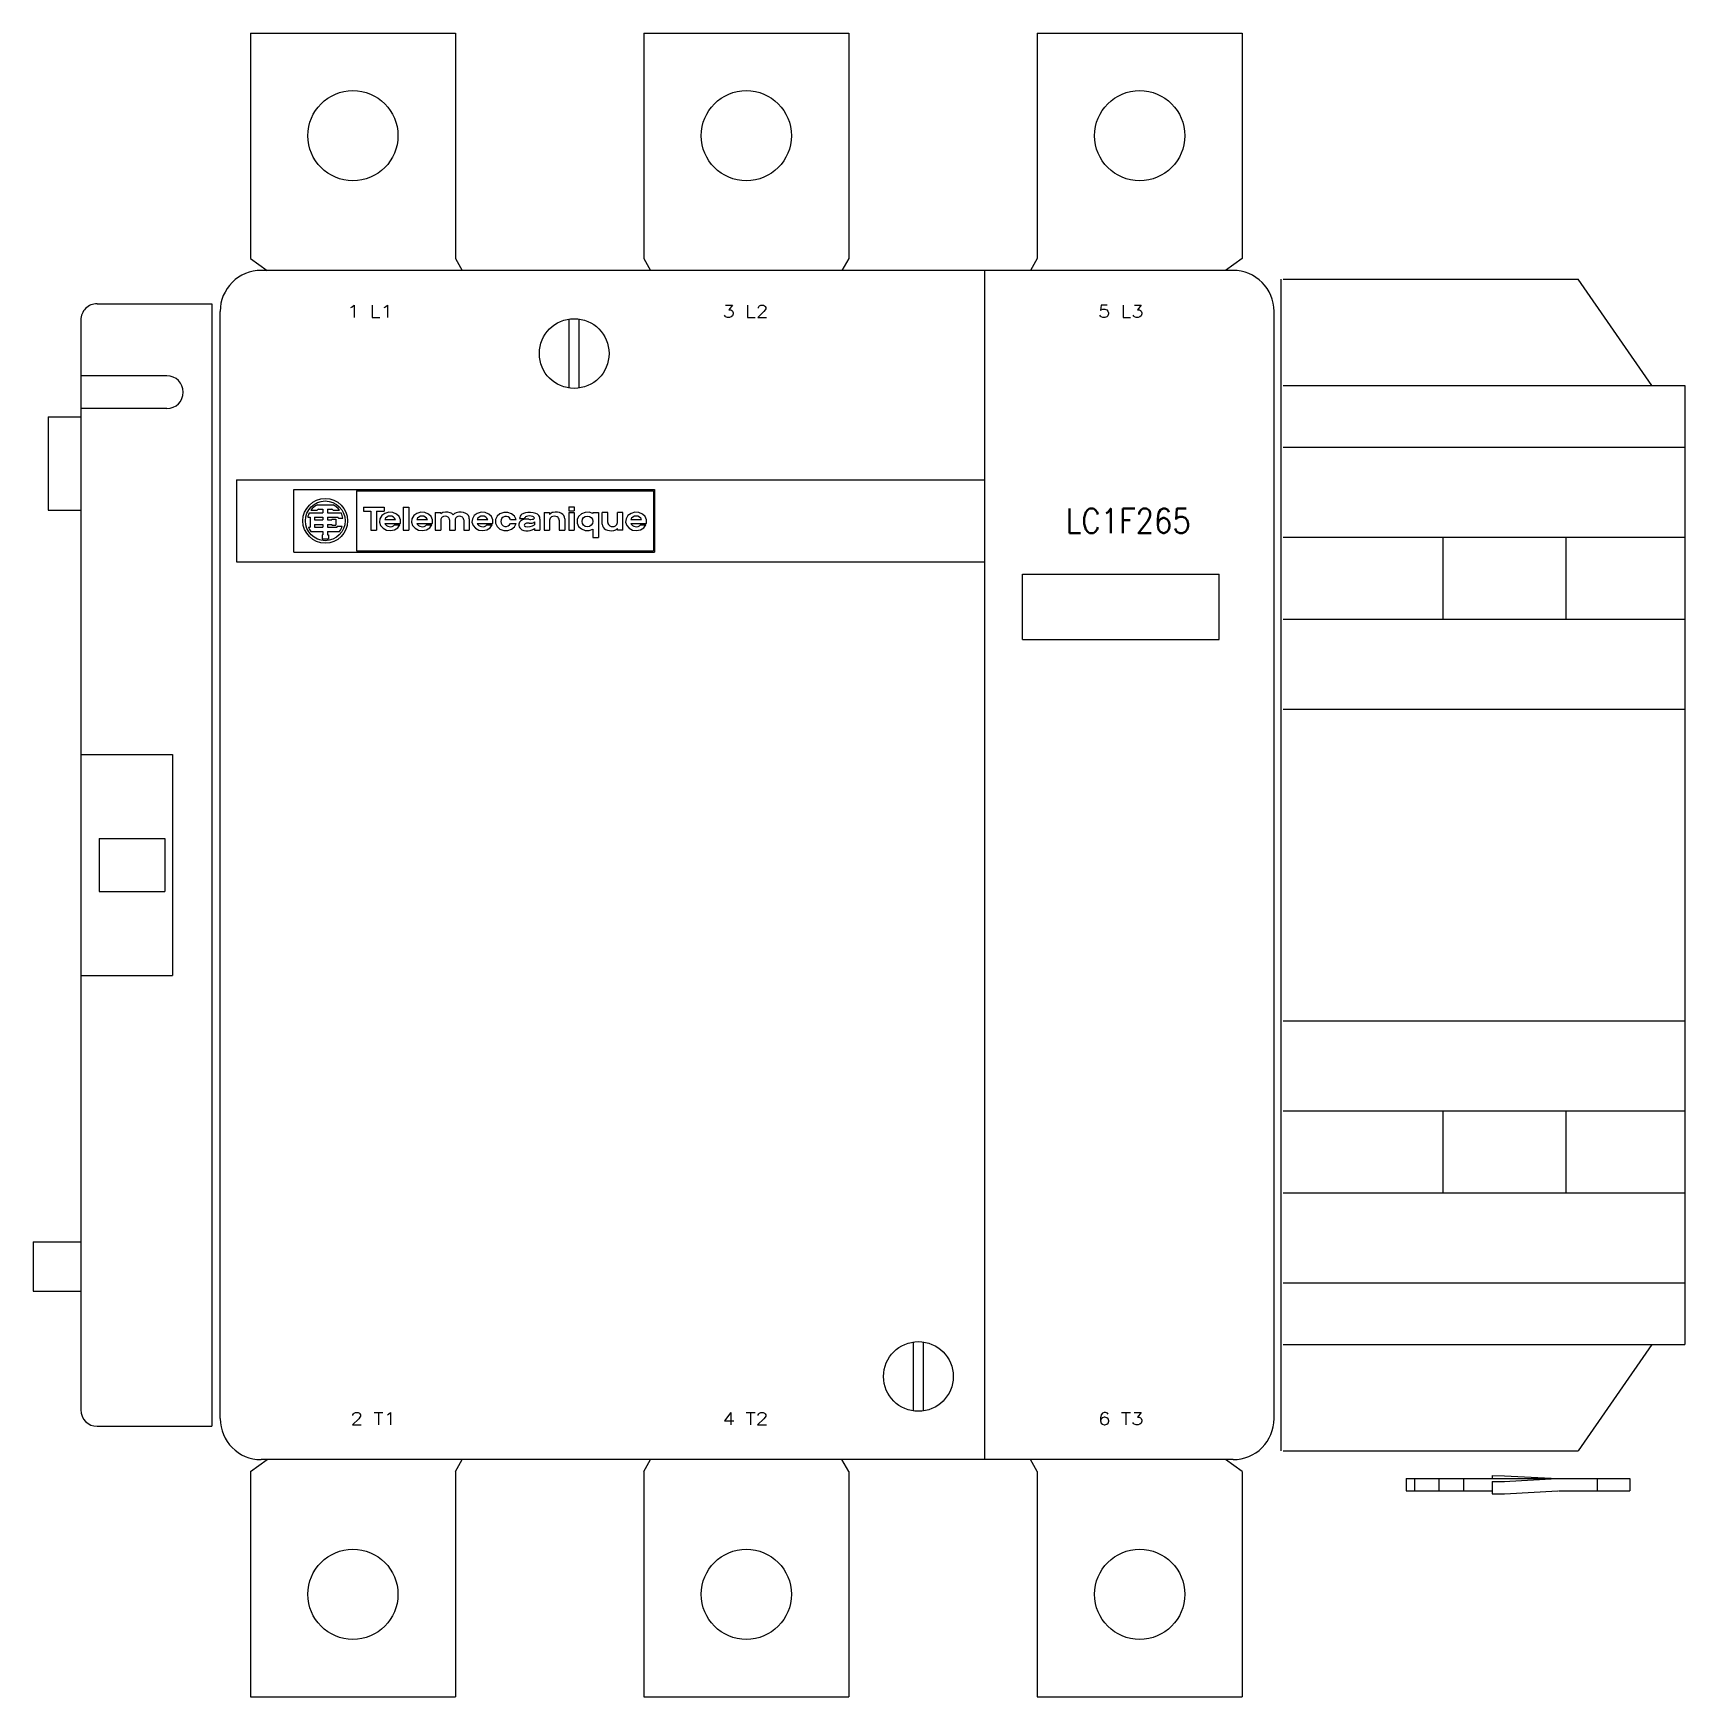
# Model space of a CAD drawing. Extents: x 0 to 201, y 0 to 203.
import ezdxf
from ezdxf.enums import TextEntityAlignment as Align

# ---------------------------------------------------------------- set-up
doc = ezdxf.new("R2010")
doc.units = 0
doc.layers.add('ALPHA', color=255, linetype='CONTINUOUS')
doc.layers.add('hw_Text', color=7, linetype='CONTINUOUS', lineweight=13)
doc.styles.add('ROMANS', font='romans', dxfattribs={"height": 20})

# ---------------------------------------------------------------- blocks, each defined once
blk = doc.blocks.new('LC1F265')
at = {"layer": 'ALPHA'}
for p, q in [((-89.5961, 101.5), (-64.5961, 101.5)), ((-89.5961, 101.5), (-89.5961, 74)), ((-64.5961, 101.5), (-64.5961, 74)), ((-41.5961, 101.5), (-41.5961, 74)), ((-41.5961, 101.5), (-16.5961, 101.5)), ((-16.5961, 101.5), (-16.5961, 74)), ((6.4039, 101.5), (6.4039, 74)), ((6.4039, 101.5), (31.4039, 101.5)), ((31.4039, 101.5), (31.4039, 74)), ((-89.5961, 74), (-87.547257, 72.565384)), ((-64.596085, 74), (-63.767807, 72.565384)), ((-41.596092, 74), (-40.767815, 72.565384)), ((-16.596108, 73.999992), (-17.424381, 72.565384)), ((6.403891, 74), (5.575617, 72.565384)), ((31.403896, 74.000015), (29.355031, 72.565384)), ((30.291595, 72.565384), (-88.291596, 72.565384)), ((0, -72.565384), (0, 72.565384)), ((36.103897, 71.5), (36.103897, -71.5)), ((36.4039, 71.5), (72.4039, 71.5)), ((81.4039, 58.500004), (72.4039, 71.5)), ((-108.296097, 68.5), (-94.296097, 68.5)), ((-94.296097, 68.5), (-94.296097, -68.5)), ((-93.291596, -67.565384), (-93.291596, 67.565384)), ((35.291595, -67.565384), (35.291595, 67.565384)), ((-110.296097, 66.5), (-110.296097, -66.5)), ((-50.696106, 58.208969), (-50.696106, 66.623825)), ((-49.496094, 58.208969), (-49.496094, 66.623825)), ((-99.796097, 59.699997), (-110.296097, 59.699997)), ((36.4039, 58.5), (85.4039, 58.5)), ((85.4039, 58.5), (85.4039, -58.5)), ((-99.796097, 55.699997), (-110.296097, 55.699997)), ((-114.296097, 54.699997), (-114.296097, 43.300003)), ((-114.296097, 54.699997), (-110.296097, 54.699997)), ((36.4039, 51), (85.4039, 51)), ((-91.291596, 47), (0, 47)), ((-91.291596, 47), (-91.291596, 37)), ((-84.291596, 45.818115), (-40.291596, 45.818115)), ((-84.291596, 38.181885), (-84.291596, 45.818115)), ((-76.655335, 45.677231), (-40.432495, 45.677231)), ((-76.655335, 45.677231), (-76.655335, 38.322784)), ((-40.432495, 45.677231), (-40.432495, 38.322784)), ((-40.291596, 45.818115), (-40.291596, 38.181885)), ((-114.296097, 43.300003), (-110.296097, 43.300003)), ((-82.421921, 42.981796), (-80.74614, 42.981796)), ((-82.218887, 43.309082), (-81.455307, 43.309082)), ((-81.4245, 43.963608), (-79.522415, 43.963608)), ((-81.289871, 43.418167), (-80.74614, 43.418167)), ((-80.74614, 43.418167), (-80.74614, 42.981796)), ((-80.200791, 43.418167), (-80.200791, 42.981796)), ((-80.200791, 43.418167), (-79.657059, 43.418167)), ((-80.200791, 42.981796), (-78.525009, 42.981796)), ((-79.491623, 43.309082), (-78.728043, 43.309082)), ((-75.824066, 43.67659), (-73.299118, 43.67659)), ((-75.824066, 43.67659), (-75.824066, 43.164261)), ((-75.824066, 43.164261), (-74.900055, 43.164261)), ((-74.900055, 43.164261), (-74.900055, 40.85881)), ((-74.223129, 43.164261), (-74.223129, 40.85881)), ((-74.223129, 43.164261), (-73.299118, 43.164261)), ((-73.299118, 43.67659), (-73.299118, 43.164261)), ((-70.94783, 43.67659), (-70.94783, 40.85881)), ((-70.94783, 43.67659), (-70.270889, 43.67659)), ((-70.270889, 43.67659), (-70.270889, 40.85881)), ((-67.050568, 42.999588), (-67.050568, 40.85881)), ((-67.050568, 42.999588), (-66.373444, 42.999588)), ((-66.373444, 42.999588), (-66.373444, 42.86763)), ((-53.775726, 42.999588), (-53.775726, 40.85881)), ((-53.775726, 42.999588), (-53.098618, 42.999588)), ((-53.098618, 42.999588), (-53.098618, 42.787094)), ((-50.756638, 43.725998), (-50.756638, 43.204514)), ((-50.756638, 43.725998), (-50.079529, 43.725998)), ((-50.756638, 43.204514), (-50.079529, 43.204514)), ((-50.756638, 42.999588), (-50.756638, 40.85881)), ((-50.756638, 42.999588), (-50.079529, 42.999588)), ((-50.079529, 43.725998), (-50.079529, 43.204514)), ((-50.079529, 42.999588), (-50.079529, 40.85881)), ((-47.821686, 42.999588), (-47.821686, 42.890808)), ((-47.821686, 42.999588), (-47.14476, 42.999588)), ((-47.14476, 42.999588), (-47.14476, 39.95491)), ((-46.669045, 41.610607), (-46.669045, 42.999584)), ((-45.991936, 42.999569), (-46.669045, 42.999569)), ((-45.991936, 41.78236), (-45.991936, 42.999584)), ((-44.821037, 41.78236), (-44.821037, 42.999584)), ((-44.143913, 42.999569), (-44.821037, 42.999569)), ((-44.143913, 40.858791), (-44.143913, 42.999569)), ((-82.61116, 42.436356), (-82.327927, 42.436356)), ((-82.517166, 41.236389), (-82.327927, 41.236389)), ((-82.327927, 42.436356), (-82.327927, 41.236389)), ((-82.218887, 40.690948), (-80.74614, 40.690948)), ((-81.782578, 42.436356), (-81.782578, 42.109085)), ((-81.782578, 42.436356), (-80.74614, 42.436356)), ((-81.782578, 42.109085), (-80.74614, 42.109085)), ((-81.782578, 41.56366), (-80.74614, 41.56366)), ((-81.782578, 41.56366), (-81.782578, 41.236389)), ((-81.782578, 41.236389), (-80.74614, 41.236389)), ((-80.74614, 42.436356), (-80.74614, 42.109085)), ((-80.74614, 41.56366), (-80.74614, 41.236389)), ((-80.74614, 40.690948), (-80.74614, 40.309128)), ((-80.200791, 42.436356), (-78.896332, 42.436356)), ((-80.200791, 42.436356), (-80.200791, 42.109085)), ((-80.200791, 42.109085), (-79.655274, 42.109085)), ((-80.200791, 41.56366), (-80.200791, 41.236389)), ((-80.200791, 41.56366), (-79.655274, 41.56366)), ((-80.200791, 41.236389), (-79.026138, 41.236389)), ((-80.200791, 40.690948), (-78.728043, 40.690948)), ((-80.200791, 40.690948), (-80.200791, 40.309128)), ((-79.655274, 42.21817), (-79.655274, 42.109085)), ((-79.655274, 42.21817), (-79.164353, 42.21817)), ((-79.655274, 41.56366), (-79.655274, 41.454575)), ((-79.655274, 41.454575), (-79.164353, 41.454575)), ((-79.164353, 42.21817), (-79.164353, 41.454575)), ((-78.973679, 41.345474), (-78.392166, 41.345474)), ((-78.870194, 42.327271), (-78.316437, 42.327271)), ((-74.900055, 40.85881), (-74.223129, 40.85881)), ((-73.213532, 42.167068), (-71.902451, 42.167068)), ((-73.213532, 41.691345), (-71.297119, 41.691345)), ((-72.021332, 41.508362), (-71.361572, 41.508362)), ((-70.94783, 40.85881), (-70.270889, 40.85881)), ((-69.316101, 42.167068), (-68.005188, 42.167068)), ((-69.316101, 41.691345), (-67.399857, 41.691345)), ((-68.124069, 41.508362), (-67.46431, 41.508362)), ((-67.050568, 40.85881), (-66.373444, 40.85881)), ((-66.373444, 42.107498), (-66.373444, 40.85881)), ((-65.312302, 42.107498), (-65.312302, 40.85881)), ((-65.312302, 40.85881), (-64.635193, 40.85881)), ((-64.635193, 42.107498), (-64.635193, 40.85881)), ((-63.574036, 42.107498), (-63.574036, 40.85881)), ((-63.574036, 40.85881), (-62.896912, 40.85881)), ((-62.896912, 42.255081), (-62.896912, 40.85881)), ((-61.942291, 42.167068), (-60.63121, 42.167068)), ((-61.942291, 41.691345), (-60.025879, 41.691345)), ((-60.750275, 41.508362), (-60.090332, 41.508362)), ((-57.859009, 42.170715), (-57.172409, 42.170715)), ((-57.859009, 41.687683), (-57.172409, 41.687683)), ((-56.758118, 42.2677), (-56.163529, 42.2677)), ((-54.946808, 41.871445), (-54.946808, 41.519852)), ((-54.946808, 41.074173), (-54.946808, 40.85881)), ((-54.946808, 40.85881), (-54.269684, 40.85881)), ((-54.269684, 42.213715), (-54.269684, 40.85881)), ((-53.775726, 40.85881), (-53.098618, 40.85881)), ((-53.098618, 42.076019), (-53.098618, 40.85881)), ((-51.927719, 42.076019), (-51.927719, 40.85881)), ((-51.927719, 40.85881), (-51.250595, 40.85881)), ((-51.250595, 42.247772), (-51.250595, 40.85881)), ((-50.756638, 40.85881), (-50.079529, 40.85881)), ((-47.821686, 40.96759), (-47.821686, 39.95491)), ((-44.821037, 40.858791), (-44.821037, 41.071301)), ((-44.143913, 40.858791), (-44.821037, 40.858791)), ((-43.189301, 42.167068), (-41.87822, 42.167068)), ((-43.189301, 41.691345), (-41.272888, 41.691345)), ((-41.997101, 41.508362), (-41.337341, 41.508362)), ((-80.855347, 40.309128), (-80.74614, 40.309128)), ((-80.855347, 40.309128), (-80.855347, 39.818222)), ((-80.855347, 39.818222), (-80.091583, 39.818222)), ((-80.200791, 40.309128), (-80.091583, 40.309128)), ((-80.091583, 40.309128), (-80.091583, 39.818222)), ((-47.821686, 39.95491), (-47.14476, 39.95491)), ((36.4039, 40), (85.4039, 40)), ((55.9039, 40), (55.9039, 30)), ((70.9039, 40), (70.9039, 30)), ((-91.291596, 37), (0, 37)), ((-84.291596, 38.181885), (-40.291596, 38.181885)), ((-76.655335, 38.322784), (-40.432495, 38.322784)), ((4.600006, 27.5), (4.600006, 35.5)), ((4.600006, 35.5), (28.600006, 35.5)), ((28.600006, 27.5), (28.600006, 35.5)), ((36.4039, 30), (85.4039, 30)), ((4.600006, 27.5), (28.600006, 27.5)), ((36.4039, 19), (85.4039, 19)), ((-110.296097, 13.5), (-99.0961, 13.5)), ((-99.0961, 13.5), (-99.0961, -13.5)), ((-108.046097, 3.25), (-100.046097, 3.25)), ((-108.046097, 3.25), (-108.046097, -3.25)), ((-100.046097, 3.25), (-100.046097, -3.25)), ((-108.046097, -3.25), (-100.046097, -3.25)), ((-110.296097, -13.5), (-99.0961, -13.5)), ((36.4039, -19), (85.4039, -19)), ((36.4039, -30), (85.4039, -30)), ((55.9039, -30), (55.9039, -40)), ((70.9039, -30), (70.9039, -40)), ((36.4039, -40), (85.4039, -40)), ((-116.0961, -46), (-110.296097, -46)), ((-116.0961, -46), (-116.0961, -52)), ((-116.0961, -52), (-110.296097, -52)), ((36.4039, -51), (85.4039, -51)), ((-8.696106, -66.623825), (-8.696106, -58.208969)), ((-7.496094, -66.623825), (-7.496094, -58.208969)), ((36.4039, -58.5), (85.4039, -58.5)), ((81.403889, -58.499996), (72.403889, -71.499992)), ((-108.296097, -68.5), (-94.296097, -68.5)), ((-89.596108, -74.000008), (-87.547257, -72.565384)), ((30.291595, -72.565384), (-88.291596, -72.565384)), ((-64.5961, -74), (-63.767822, -72.565384)), ((-41.596092, -73.999992), (-40.767822, -72.565384)), ((-16.596108, -73.999992), (-17.424381, -72.565384)), ((6.403891, -74), (5.575617, -72.565384)), ((31.403896, -74.000008), (29.355044, -72.565384)), ((36.4039, -71.5), (72.4039, -71.5)), ((-89.5961, -74), (-89.5961, -101.5)), ((-64.5961, -74), (-64.5961, -101.5)), ((-41.5961, -74), (-41.5961, -101.5)), ((-16.5961, -74), (-16.5961, -101.5)), ((6.4039, -74), (6.4039, -101.5)), ((31.4039, -74), (31.4039, -101.5)), ((51.418075, -74.885529), (78.718079, -74.885529)), ((51.418075, -74.885529), (51.418075, -76.385529)), ((52.418075, -74.885529), (52.418075, -76.385529)), ((55.418075, -74.885529), (55.418075, -76.385529)), ((58.418075, -74.885529), (58.418075, -76.385529)), ((61.918054, -74.512085), (63.418054, -74.538269)), ((61.918075, -74.5121), (61.918075, -74.885529)), ((63.338066, -75.234894), (69.838058, -74.887665)), ((63.418081, -74.538292), (69.918091, -74.885536)), ((74.718079, -74.885529), (74.718079, -76.385529)), ((78.718079, -74.885529), (78.718079, -76.385529)), ((51.418075, -76.385529), (61.918075, -76.385529)), ((61.918075, -75.230621), (61.918075, -76.758942)), ((61.918075, -75.230621), (63.418075, -75.230621)), ((61.918081, -76.758934), (63.418066, -76.73275)), ((63.418081, -76.732758), (69.918075, -76.385529)), ((69.998672, -76.385529), (78.718079, -76.385529)), ((-89.5961, -101.5), (-64.5961, -101.5)), ((-41.5961, -101.5), (-16.5961, -101.5)), ((6.4039, -101.5), (31.4039, -101.5))]:
    blk.add_line(p, q, dxfattribs=at)
for points in [[(-71.297088, 41.691317), (-71.28633, 42.118526), (-71.458933, 42.518431), (-71.790006, 42.833368), (-72.23181, 43.017923), (-72.720637, 43.045482), (-73.185998, 42.912073), (-73.560789, 42.636932), (-73.790966, 42.259735), (-73.843337, 41.834873), (-73.710351, 41.42361), (-73.411184, 41.085251), (-72.988975, 40.868585), (-72.504606, 40.804857), (-72.027924, 40.903255), (-71.627665, 41.149591), (-71.361545, 41.508344)], [(-67.399764, 41.691566), (-67.389114, 42.118761), (-67.561804, 42.518621), (-67.892934, 42.833491), (-68.334759, 43.017971), (-68.823573, 43.04546), (-69.288895, 42.911996), (-69.66363, 42.636821), (-69.893746, 42.259614), (-69.946064, 41.834762), (-69.813039, 41.423525), (-69.513853, 41.085198), (-69.091643, 40.868564), (-68.607289, 40.804859), (-68.130628, 40.903268), (-67.73039, 41.149603), (-67.464283, 41.508344)], [(-60.025969, 41.691566), (-60.015319, 42.118761), (-60.188009, 42.518621), (-60.51914, 42.833491), (-60.960965, 43.017971), (-61.449778, 43.04546), (-61.9151, 42.911996), (-62.289835, 42.636821), (-62.519952, 42.259614), (-62.572269, 41.834762), (-62.439245, 41.423525), (-62.140058, 41.085198), (-61.717849, 40.868564), (-61.233495, 40.804859), (-60.756834, 40.903268), (-60.356595, 41.149603), (-60.090488, 41.508344)], [(-57.17256, 42.17071), (-57.372458, 42.570458), (-57.731579, 42.873881), (-58.195981, 43.035401), (-58.695904, 43.030756), (-59.156256, 42.860645), (-59.507888, 42.550619), (-59.697981, 42.147247), (-59.697981, 41.71112), (-59.507888, 41.307749), (-59.156256, 40.997723), (-58.695903, 40.827612), (-58.19598, 40.822967), (-57.731579, 40.984487), (-57.372457, 41.28791), (-57.17256, 41.687658)], [(-47.821764, 42.890799), (-48.279412, 43.039879), (-48.767015, 43.02644), (-49.213225, 42.852448), (-49.552753, 42.543361), (-49.735917, 42.144407), (-49.735917, 41.71396), (-49.552752, 41.315006), (-49.213225, 41.00592), (-48.767014, 40.831927), (-48.279411, 40.818489), (-47.821764, 40.967569)], [(-41.272795, 41.691566), (-41.262145, 42.118761), (-41.434836, 42.518621), (-41.765966, 42.833491), (-42.207791, 43.017971), (-42.696605, 43.04546), (-43.161926, 42.911996), (-43.536661, 42.636821), (-43.766778, 42.259614), (-43.819096, 41.834762), (-43.686071, 41.423525), (-43.386884, 41.085198), (-42.964675, 40.868564), (-42.480321, 40.804859), (-42.00366, 40.903268), (-41.603421, 41.149603), (-41.337314, 41.508344)], [(-73.213425, 41.691317), (-73.12602, 41.545109), (-73.001086, 41.424273), (-72.846875, 41.33679), (-72.673576, 41.288441), (-72.492636, 41.282419), (-72.316007, 41.319123), (-72.155358, 41.396126), (-72.021302, 41.508343)], [(-71.90239, 42.167051), (-72.007449, 42.334528), (-72.161344, 42.466043), (-72.350422, 42.549929), (-72.557907, 42.578743), (-72.765392, 42.549929), (-72.95447, 42.466043), (-73.108365, 42.334528), (-73.213424, 42.167051)], [(-68.005127, 42.167051), (-68.110186, 42.334528), (-68.264081, 42.466043), (-68.453159, 42.549929), (-68.660644, 42.578743), (-68.86813, 42.549929), (-69.057207, 42.466043), (-69.211103, 42.334528), (-69.316162, 42.167051)], [(-69.316162, 41.691317), (-69.228757, 41.545109), (-69.103823, 41.424273), (-68.949613, 41.33679), (-68.776313, 41.288441), (-68.595373, 41.282419), (-68.418745, 41.319123), (-68.258096, 41.396126), (-68.124039, 41.508343)], [(-60.631333, 42.167051), (-60.736392, 42.334528), (-60.890287, 42.466043), (-61.079364, 42.549929), (-61.28685, 42.578743), (-61.494335, 42.549929), (-61.683413, 42.466043), (-61.837308, 42.334528), (-61.942367, 42.167051)], [(-61.942367, 41.691317), (-61.854963, 41.545109), (-61.730029, 41.424273), (-61.575818, 41.33679), (-61.402519, 41.288441), (-61.221579, 41.282419), (-61.04495, 41.319123), (-60.884301, 41.396126), (-60.750245, 41.508343)], [(-43.189194, 41.691317), (-43.101789, 41.545109), (-42.976855, 41.424273), (-42.822644, 41.33679), (-42.649345, 41.288441), (-42.468405, 41.282419), (-42.291776, 41.319123), (-42.131127, 41.396126), (-41.997071, 41.508343)], [(-41.878159, 42.167051), (-41.983218, 42.334528), (-42.137113, 42.466043), (-42.326191, 42.549929), (-42.533676, 42.578743), (-42.741161, 42.549929), (-42.930239, 42.466043), (-43.084134, 42.334528), (-43.189193, 42.167051)]]:
    blk.add_lwpolyline(points, dxfattribs=at)
for centre, radius in [((-77.0961, 89), 5.5), ((-29.0961, 89), 5.5), ((18.9039, 89), 5.5), ((-50.0961, 62.416397), 4.25), ((-80.473465, 42), 2.727231), ((-80.473465, 42), 2.427235), ((-48.484131, 41.929184), 0.653218), ((-8.0961, -62.416397), 4.25), ((-77.0961, -89), 5.5), ((-29.0961, -89), 5.5), ((18.9039, -89), 5.5)]:
    blk.add_circle(centre, radius, dxfattribs=at)
for centre, radius, start, end in [((-88.291596, 67.565384), 5, 90.000003, 180.000005), ((30.291595, 67.565384), 5, 0.00000501, 90.000003), ((-108.296097, 66.5), 2, 89.999982, 180.000019), ((-99.796097, 57.699997), 2, 0, 89.999982), ((-99.796097, 57.699997), 2, 270.000028, 359.999983), ((-80.473465, 42), 2.181786, 153.256276, 168.46301), ((-80.473465, 42), 2.181786, 115.841975, 143.130111), ((-80.473465, 42), 1.636338, 119.926483, 126.86989), ((-80.473465, 42), 1.636338, 53.130085, 60.073535), ((-80.473465, 42), 2.181786, 36.869897, 64.158043), ((-80.473465, 42), 2.181786, 8.626922, 26.743691), ((-65.678253, 41.791977), 1.28082, 69.512638, 122.878382), ((-65.550049, 42.134766), 0.914871, 39.954103, 69.512638), ((-64.250977, 42.300018), 0.731897, 108.12643, 144.765859), ((-63.994766, 41.517502), 1.555282, 63.612284, 108.126375), ((-63.628815, 42.255081), 0.731897, 0, 63.612393), ((-56.117706, 42.2677), 0.64041, 123.565335, 180.000019), ((-55.81424, 41.810318), 1.189332, 101.469509, 123.565335), ((-55.541382, 40.465424), 2.56164, 72.842438, 101.469509), ((-55.001587, 42.213715), 0.731897, 0, 72.842438), ((-52.494904, 42.227295), 0.823384, 101.537319, 137.166591), ((-52.34845, 41.510193), 1.555282, 63.612284, 101.537155), ((-51.982498, 42.247772), 0.731897, 0, 63.612393), ((-80.473465, 42), 2.181786, 200.487321, 216.869885), ((-80.473465, 42), 1.636338, 332.181852, 336.421815), ((-80.473465, 42), 1.636338, 11.536958, 15.466014), ((-80.473465, 42), 2.181786, 323.130102, 342.542402), ((-65.934265, 42.107498), 0.439138, 128.682676, 180.000019), ((-65.842774, 41.993225), 0.585518, 51.317783, 128.682567), ((-65.751297, 42.107498), 0.439138, 0, 51.317759), ((-64.195999, 42.107498), 0.439138, 128.682676, 180.000019), ((-64.104523, 41.993225), 0.585518, 51.317783, 128.682567), ((-64.013031, 42.107498), 0.439138, 0, 51.317759), ((-58.432465, 41.929184), 0.622113, 22.844766, 337.15524), ((-56.209183, 41.508362), 0.64041, 121.643156, 226.388642), ((-56.082794, 41.640686), 0.823384, 226.254729, 258.372478), ((-56.11322, 41.3526), 0.823384, 102.15832, 121.643156), ((-55.861679, 40.190186), 2.012716, 83.312899, 102.239517), ((-55.861679, 42.715973), 1.921229, 258.372478, 289.783206), ((-56.00795, 41.490067), 0.17746, 120.410334, 254.119866), ((-55.943848, 42.2677), 0.219569, 134.09918, 180.000019), ((-55.866333, 41.248627), 0.457436, 93.88248, 120.410388), ((-55.778259, 42.097031), 0.457436, 109.639945, 134.180924), ((-55.706101, 42.5513), 1.28082, 254.119838, 306.360021), ((-55.532257, 41.40773), 1.189332, 70.423403, 109.639945), ((-55.76088, 39.696915), 2.012716, 84.72112, 93.88248), ((-55.404236, 44.097427), 1.921229, 263.312453, 278.890038), ((-55.45903, 42.976578), 1.28082, 264.710074, 285.826669), ((-55.45903, 41.596848), 0.731897, 289.783206, 314.427021), ((-55.317581, 42.011108), 0.548923, 55.411802, 70.423403), ((-55.18457, 42.008362), 0.274461, 285.826669, 330.073563), ((-55.149841, 42.470428), 0.274461, 278.851243, 298.677643), ((-55.083939, 42.350021), 0.137231, 298.677588, 55.411832), ((-52.659607, 42.076019), 0.439138, 116.388063, 180.000019), ((-52.513168, 41.781006), 0.768492, 63.612338, 116.387953), ((-52.366699, 42.076019), 0.439138, 0, 63.612502), ((-45.937149, 41.610626), 0.731897, 179.999964, 243.612357), ((-45.571198, 42.348206), 1.555282, 243.612221, 281.537092), ((-45.552765, 41.782364), 0.439138, 179.999964, 243.610062), ((-45.406494, 42.077408), 0.768492, 243.610253, 296.38789), ((-45.424744, 41.631104), 0.823384, 281.537256, 317.166528), ((-45.26004, 41.782364), 0.439138, 296.387999, 359.999955), ((-108.296097, -66.5), 2, 180.000019, 270.000001), ((-88.291596, -67.565384), 5, 180.000005, 270.000001), ((30.291595, -67.565384), 5, 270.000001, 0.00001)]:
    blk.add_arc(centre, radius, start, end, dxfattribs=at)
at = {"layer": 'hw_Text', "style": 'ROMANS'}
for s, height, width, p, p2 in [('1 L1', 1.5, 1.136009, (-77.799461, 66.815384), (-72.200558, 66.815384)), ('3 L2', 1.5, 1.045129, (-31.999462, 66.815384), (-26.400558, 66.815384)), ('5 L3', 1.5, 1.045129, (13.800556, 66.815384), (19.39946, 66.815384)), ('LC1F265', 3, 0.802776, (9.881477, 40.5), (25.134216, 40.5)), ('2 T1', 1.5, 1.152715, (-77.399448, -68.315384), (-71.800545, -68.315384)), ('4 T2', 1.5, 1.059252, (-31.999462, -68.315384), (-26.400558, -68.315384)), ('6 T3', 1.5, 1.059252, (13.800556, -68.315384), (19.39946, -68.315384))]:
    blk.add_text(s, height=height, dxfattribs=dict(at, width=width)).set_placement(p, p2, align=Align.FIT)

msp = doc.modelspace()

# ---------------------------------------------------------------- block references
msp.add_blockref('LC1F265', (116.0961, 101.5))

doc.saveas('drawing.dxf')
